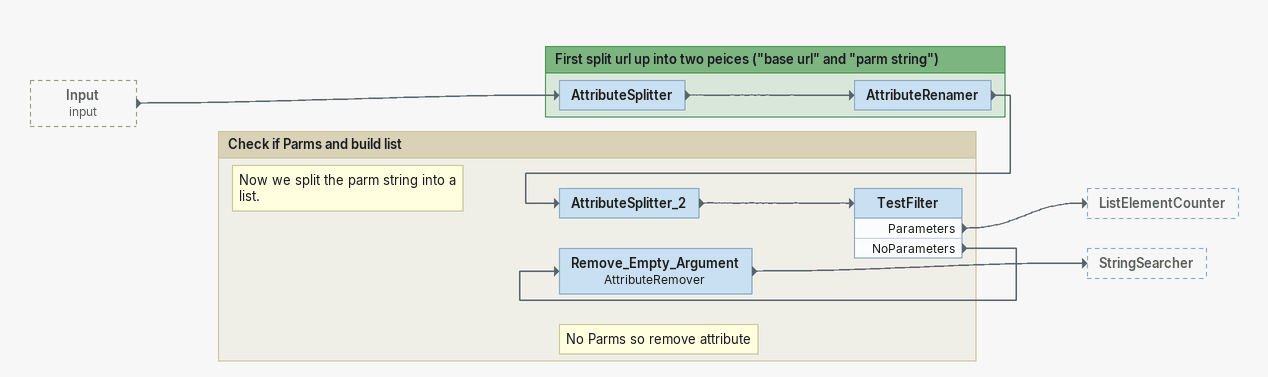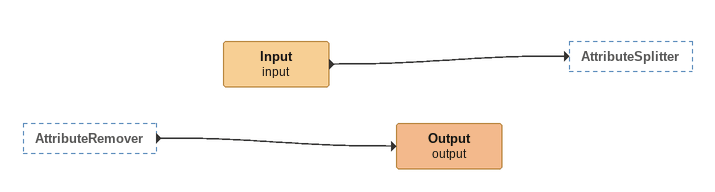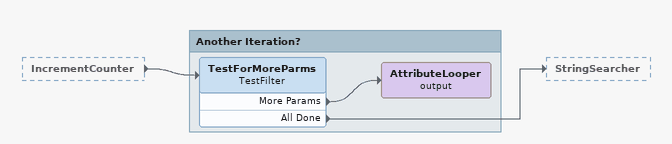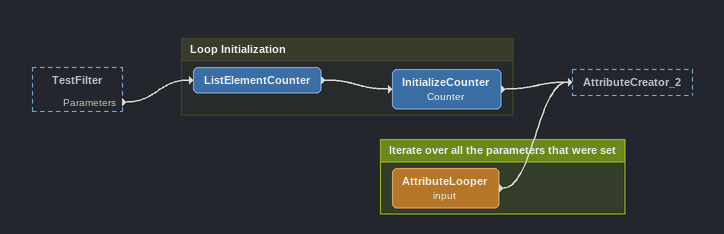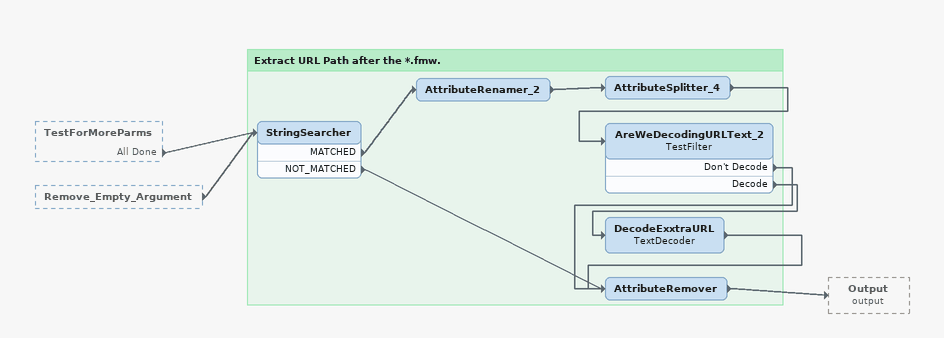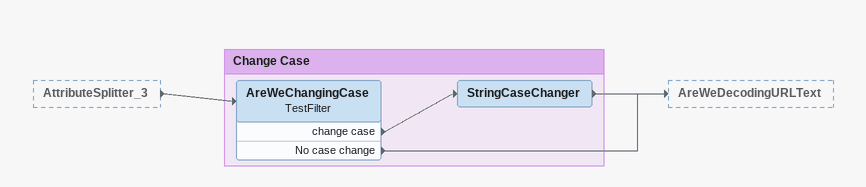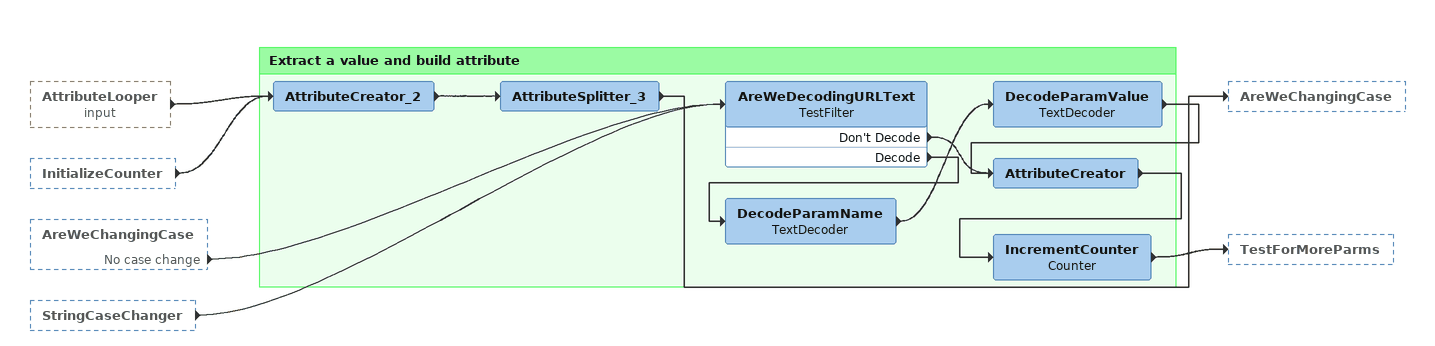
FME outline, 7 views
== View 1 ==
Input (input) [outside]
    -> AttributeSplitter

Bookmark: First split url up into two peices ("base url" and "parm string")
AttributeSplitter
    -> AttributeRenamer
AttributeRenamer
    -> AttributeSplitter_2

Bookmark: Check if Parms and build list
Note: Now we split the parm string into a list.
AttributeSplitter_2
    -> TestFilter
TestFilter
    Parameters -> ListElementCounter
    NoParameters -> Remove_Empty_Argument
Note: No Parms so remove attribute
Remove_Empty_Argument: AttributeRemover
    -> StringSearcher

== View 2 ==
AttributeRemover [outside]
    -> Output (output)
Input (input)
    -> AttributeSplitter
Output (output)

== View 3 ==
IncrementCounter [outside]
    -> TestForMoreParms

Bookmark: Another Iteration?
TestForMoreParms: TestFilter
    More Params -> AttributeLooper (output)
    All Done -> StringSearcher
AttributeLooper (output)

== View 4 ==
TestFilter [outside]
    Parameters -> ListElementCounter

Bookmark: Loop Initialization
ListElementCounter
    -> InitializeCounter
InitializeCounter: Counter
    -> AttributeCreator_2

Bookmark: Iterate over all the parameters that were set
AttributeLooper (input)
    -> AttributeCreator_2

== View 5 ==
TestForMoreParms [outside]
    All Done -> StringSearcher
Remove_Empty_Argument [outside]
    -> StringSearcher

Bookmark: Extract URL Path after the *.fmw.
StringSearcher
    MATCHED -> AttributeRenamer_2
    NOT_MATCHED -> AttributeRemover
AttributeRenamer_2
    -> AttributeSplitter_4
AttributeSplitter_4
    -> AreWeDecodingURLText_2
AreWeDecodingURLText_2: TestFilter
    Don't Decode -> AttributeRemover
    Decode -> DecodeExxtraURL
DecodeExxtraURL: TextDecoder
    -> AttributeRemover
AttributeRemover
    -> Output (output)

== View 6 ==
AttributeSplitter_3 [outside]
    -> AreWeChangingCase

Bookmark: Change Case
AreWeChangingCase: TestFilter
    change case -> StringCaseChanger
    No case change -> AreWeDecodingURLText
StringCaseChanger
    -> AreWeDecodingURLText

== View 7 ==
AttributeLooper (input) [outside]
    -> AttributeCreator_2
InitializeCounter [outside]
    -> AttributeCreator_2
AreWeChangingCase [outside]
    No case change -> AreWeDecodingURLText
StringCaseChanger [outside]
    -> AreWeDecodingURLText

Bookmark: Extract a value and build attribute
AttributeCreator_2
    -> AttributeSplitter_3
AttributeSplitter_3
    -> AreWeChangingCase
AreWeDecodingURLText: TestFilter
    Don't Decode -> AttributeCreator
    Decode -> DecodeParamName
DecodeParamName: TextDecoder
    -> DecodeParamValue
DecodeParamValue: TextDecoder
    -> AttributeCreator
AttributeCreator
    -> IncrementCounter
IncrementCounter: Counter
    -> TestForMoreParms
